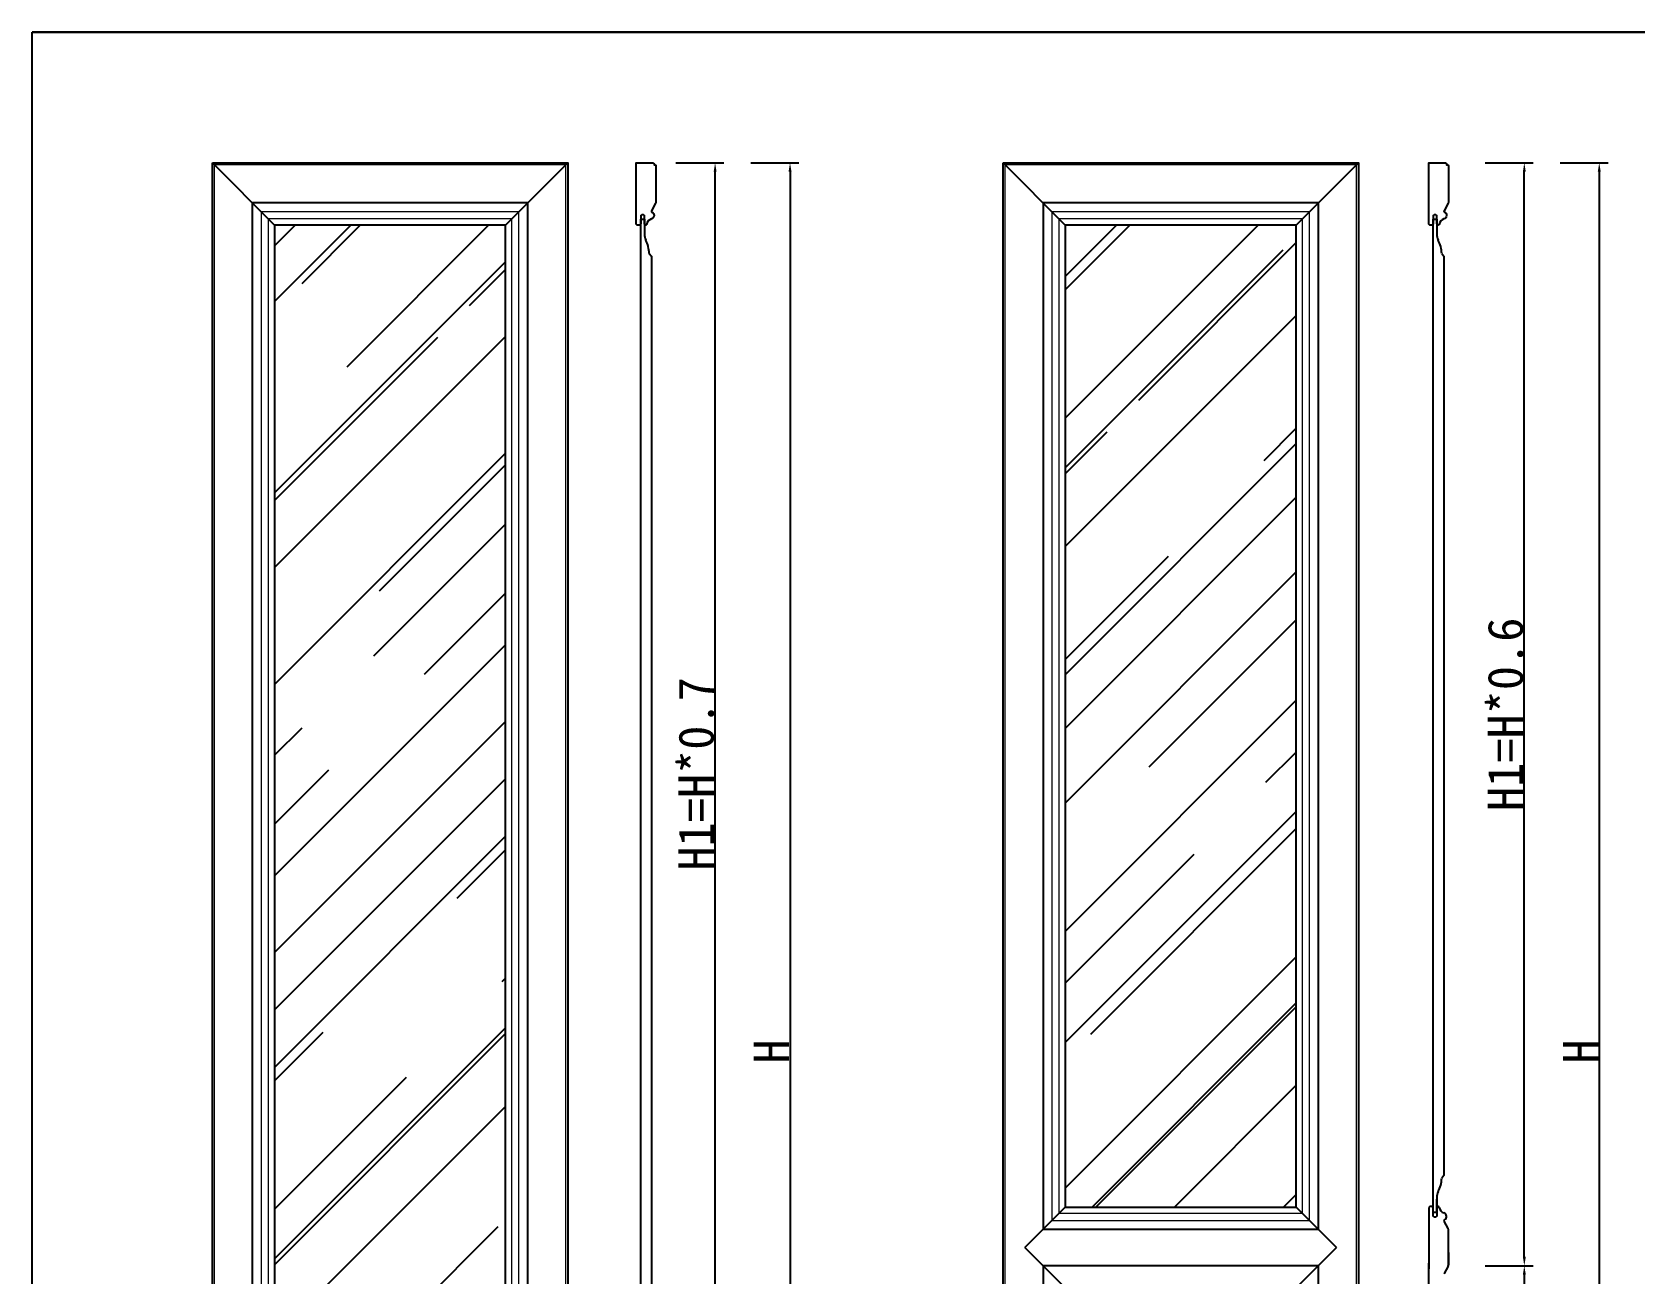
# Model space of a CAD drawing. Header units: inches. Extents: x 49347 to 63816, y 8487 to 15335.
# Drawn here: x 60799 to 62603, y 9985 to 11383 of the extents above; entities that cross this region are included whole.
import ezdxf

# ---------------------------------------------------------------- set-up
doc = ezdxf.new("R2010")
doc.units = ezdxf.units.IN
doc.header["$LTSCALE"] = 4
doc.layers.add('主色线', color=29, linetype='Continuous', lineweight=5)
doc.layers.add('粗实线', color=7, linetype='Continuous')
doc.styles.get("Standard").update_dxf_attribs({"font": 'arial.ttf'})
doc.styles.add('ZB_宋体', font='SimSun.ttf')
doc.dimstyles.new('客来福标注小', dxfattribs={"dimscale": 20, "dimtxt": 2, "dimasz": 0.5, "dimexe": 0.5, "dimexo": 0, "dimgap": 0.05, "dimtad": 1, "dimdec": 0, "dimzin": 0, "dimdsep": 46, "dimtxsty": 'Standard', "dimcen": 0, "dimclrd": 256, "dimclre": 256, "dimclrt": 256, "dimadec": 0, "dimazin": 0, "dimtfac": 1, "dimtdec": 0, "dimtofl": 0, "dimtmove": 1, "dimatfit": 3, "dimfxl": 2.2, "dimfxlon": 1, "dimtolj": 1, "dimtzin": 0, "dimarcsym": 0})
pattern_1 = [(45, (-67475, -20911.18), (129.31569, 344.84184), [2286, -304.8, 762, -152.4]), (45, (-67385.55, -20713.98), (-251.08796, 35.5618), [457.2, -50.292, 914.4, -114.3]), (45, (-67512.71, -20765.7), (488.16672, 632.56924), [1219.2, -213.36, 609.6, -152.4])]

# ---------------------------------------------------------------- blocks, each defined once
blk = doc.blocks.new('*D298')
at = {"lineweight": -2, "transparency": 16777216}
for p, q in [((62519.2, 11235.7), (62573.2, 11235.7)), ((62563.2, 11225.7), (62563.2, 9245.7)), ((62519.2, 9235.7), (62573.2, 9235.7))]:
    blk.add_line(p, q, dxfattribs=at)
at = {"transparency": 16777216}
for points in [[(62561.5, 11225.7), (62564.9, 11225.7), (62563.2, 11235.7)], [(62561.5, 9245.7), (62564.9, 9245.7), (62563.2, 9235.7)]]:
    blk.add_solid(points, dxfattribs=at)
at = {"layer": 'Defpoints', "color": 0, "transparency": 16777216}
for p in [(62452.7, 11235.7), (62452.7, 9235.7), (62563.2, 9235.7)]:
    blk.add_point(p, dxfattribs=at)
at = {"transparency": 16777216, "insert": (62542.2, 10235.7), "char_height": 40, "attachment_point": 5, "rotation": 90, "style": 'ZB_宋体'}
blk.add_mtext('\\A1;H', dxfattribs=at)
blk = doc.blocks.new('*D299')
at = {"lineweight": -2, "transparency": 16777216}
for p, q in [((62434.8, 9994.7), (62488.8, 9994.7)), ((62478.8, 9984.7), (62478.8, 9245.7)), ((62434.8, 9235.7), (62488.8, 9235.7))]:
    blk.add_line(p, q, dxfattribs=at)
at = {"transparency": 16777216}
for points in [[(62477.2, 9984.7), (62480.5, 9984.7), (62478.8, 9994.7)], [(62477.2, 9245.7), (62480.5, 9245.7), (62478.8, 9235.7)]]:
    blk.add_solid(points, dxfattribs=at)
at = {"layer": 'Defpoints', "color": 0, "transparency": 16777216}
for p in [(62247.1, 9994.7), (62408.3, 9235.7), (62478.8, 9235.7)]:
    blk.add_point(p, dxfattribs=at)
at = {"transparency": 16777216, "insert": (62457.8, 9615.2), "char_height": 40, "attachment_point": 5, "rotation": 90, "style": 'ZB_宋体'}
blk.add_mtext('\\A1;H2=H*0.4', dxfattribs=at)
blk = doc.blocks.new('*D300')
at = {"lineweight": -2, "transparency": 16777216}
for p, q in [((62434.8, 11235.7), (62488.8, 11235.7)), ((62478.8, 10004.7), (62478.8, 11225.7)), ((62434.8, 9994.7), (62488.8, 9994.7))]:
    blk.add_line(p, q, dxfattribs=at)
at = {"transparency": 16777216}
for points in [[(62477.2, 11225.7), (62480.5, 11225.7), (62478.8, 11235.7)], [(62477.2, 10004.7), (62480.5, 10004.7), (62478.8, 9994.7)]]:
    blk.add_solid(points, dxfattribs=at)
at = {"layer": 'Defpoints', "color": 0, "transparency": 16777216}
for p in [(62348.3, 11235.7), (62478.8, 11235.7), (62247.1, 9994.7)]:
    blk.add_point(p, dxfattribs=at)
at = {"transparency": 16777216, "insert": (62457.8, 10615.2), "char_height": 40, "attachment_point": 5, "rotation": 90, "style": 'ZB_宋体'}
blk.add_mtext('\\A1;H1=H*0.6', dxfattribs=at)
blk = doc.blocks.new('*D305')
at = {"lineweight": -2, "transparency": 16777216}
for p, q in [((61523.8, 11235.7), (61577.8, 11235.7)), ((61567.8, 9870.6), (61567.8, 11225.7)), ((61523.8, 9860.6), (61577.8, 9860.6))]:
    blk.add_line(p, q, dxfattribs=at)
at = {"transparency": 16777216}
for points in [[(61566.2, 11225.7), (61569.5, 11225.7), (61567.8, 11235.7)], [(61566.2, 9870.6), (61569.5, 9870.6), (61567.8, 9860.6)]]:
    blk.add_solid(points, dxfattribs=at)
at = {"layer": 'Defpoints', "color": 0, "transparency": 16777216}
for p in [(61437.3, 11235.7), (61567.8, 11235.7), (61501.1, 9860.6)]:
    blk.add_point(p, dxfattribs=at)
at = {"transparency": 16777216, "insert": (61546.8, 10548.1), "char_height": 40, "attachment_point": 5, "rotation": 90, "style": 'ZB_宋体'}
blk.add_mtext('\\A1;H1=H*0.7', dxfattribs=at)
blk = doc.blocks.new('*D306')
at = {"lineweight": -2, "transparency": 16777216}
for p, q in [((61608.2, 11235.7), (61662.2, 11235.7)), ((61652.2, 11225.7), (61652.2, 9245.7)), ((61608.2, 9235.7), (61662.2, 9235.7))]:
    blk.add_line(p, q, dxfattribs=at)
at = {"transparency": 16777216}
for points in [[(61650.5, 11225.7), (61653.9, 11225.7), (61652.2, 11235.7)], [(61650.5, 9245.7), (61653.9, 9245.7), (61652.2, 9235.7)]]:
    blk.add_solid(points, dxfattribs=at)
at = {"layer": 'Defpoints', "color": 0, "transparency": 16777216}
for p in [(61541.7, 11235.7), (61541.7, 9235.7), (61652.2, 9235.7)]:
    blk.add_point(p, dxfattribs=at)
at = {"transparency": 16777216, "insert": (61631.2, 10235.7), "char_height": 40, "attachment_point": 5, "rotation": 90, "style": 'ZB_宋体'}
blk.add_mtext('\\A1;H', dxfattribs=at)

msp = doc.modelspace()

# ---------------------------------------------------------------- hatches: boundary and pattern name
h = msp.add_hatch()
h.set_pattern_fill('AR-RROOF', color=4, scale=6, angle=45)
h.set_pattern_definition(pattern_1)
h.paths.add_polyline_path([(61071.83, 9926.04), (61331.93, 9926.04), (61331.93, 11165.68), (61071.83, 11165.68)])
h = msp.add_hatch()
h.set_pattern_fill('AR-RROOF', color=4, scale=6, angle=45)
h.set_pattern_definition(pattern_1)
h.paths.add_polyline_path([(61961.98, 10060.68), (62222.08, 10060.68), (62222.08, 11165.68), (61961.98, 11165.68)])

# ---------------------------------------------------------------- linework, layer by layer
at = {"color": 0}
for p, q in [((63815.97, 11382.95, 0), (60798.87, 11382.95, 0)), ((60798.87, 11382.95, 0), (63815.97, 11382.95, 0)), ((63815.97, 11382.95, 0), (60798.87, 11382.95, 0))]:
    msp.add_line(p, q, dxfattribs=at)
for p, q in [((62108.76, 11382.95, 0), (61313.98, 11382.95, 0)), ((62440.22, 11382.95, 0), (62108.76, 11382.95, 0)), ((62108.76, 11382.95, 0), (63253.89, 11382.95, 0)), ((63253.89, 11382.95, 0), (62440.22, 11382.95, 0))]:
    msp.add_line(p, q)
at = {"color": 250}
for p, q in [((61071.83, 11165.68, 0), (61001.83, 11235.68, 0)), ((61331.93, 11165.68, 0), (61401.93, 11235.68, 0)), ((61961.98, 11165.68, 0), (61891.98, 11235.68, 0)), ((62222.08, 11165.68, 0), (62292.08, 11235.68, 0)), ((61961.98, 10060.68, 0), (61916.5, 10015.2, 0)), ((62222.08, 10060.68, 0), (62267.55, 10015.2, 0)), ((61961.98, 9969.72, 0), (61916.5, 10015.2, 0)), ((62222.08, 9969.72, 0), (62267.55, 10015.2, 0))]:
    msp.add_line(p, q, dxfattribs=at)
at = {"color": 2}
for p, q in [((61484.17, 9915.86, 0), (61484.17, 11172.38, 0)), ((61484.17, 11172.38, 0), (61488.17, 11172.38, 0)), ((61488.17, 11172.38, 0), (61488.17, 11155.68, 0)), ((62376.36, 10050.5, 0), (62376.36, 11172.38, 0)), ((62376.36, 11172.38, 0), (62380.36, 11172.38, 0)), ((62380.36, 11172.38, 0), (62380.36, 11155.68, 0)), ((61493.67, 11133.68, 0), (61496.17, 11130.68, 0)), ((61496.17, 11130.68, 0), (61496.17, 9961.56, 0)), ((62385.86, 11133.68, 0), (62388.36, 11130.68, 0)), ((62388.36, 11130.68, 0), (62388.36, 10096.2, 0)), ((62388.36, 10096.2, 0), (62385.86, 10093.2, 0)), ((62380.36, 10071.2, 0), (62380.36, 10054.5, 0)), ((62380.36, 10054.5, 0), (62380.36, 10069.6, 0)), ((62380.36, 10069.6, 0), (62380.36, 10054.5, 0)), ((62372.31, 10061.2, 0), (62371.31, 10060.2, 0)), ((62371.31, 10060.2, 0), (62371.31, 9991.2, 0)), ((62375.36, 10061.2, 0), (62372.31, 10061.2, 0)), ((62376.36, 10059.7, 0), (62375.36, 10061.2, 0)), ((62376.36, 10050.5, 0), (62376.36, 10059.7, 0)), ((62380.36, 10054.5, 0), (62376.36, 10054.5, 0)), ((62380.36, 10054.5, 0), (62380.36, 10063.4, 0)), ((62381.36, 10061.2, 0), (62380.36, 10059.7, 0)), ((62380.36, 10059.7, 0), (62380.36, 10050.5, 0)), ((62381.97, 10061.2, 0), (62381.36, 10061.2, 0)), ((62377.36, 10049.5, 0), (62376.36, 10050.5, 0)), ((62379.36, 10049.5, 0), (62377.36, 10049.5, 0)), ((62380.36, 10050.5, 0), (62379.36, 10049.5, 0)), ((62388.31, 10045.46, 0), (62388.31, 10045.51, 0)), ((62393.06, 10036.65, 0), (62388.43, 10044.97, 0)), ((62393.31, 10021.2, 0), (62393.31, 10035.68, 0)), ((62393.31, 9995.23, 0), (62393.31, 10035.68, 0)), ((62371.31, 9970.71, 0), (62371.31, 9997.71, 0)), ((62393.31, 10009.71, 0), (62393.31, 9995.23, 0)), ((62393.06, 9994.25, 0), (62388.43, 9985.93, 0))]:
    msp.add_line(p, q, dxfattribs=at)
at = {"color": 0, "elevation": 0}
msp.add_lwpolyline([(60798.87, 11382.95), (63815.97, 11382.95), (63815.97, 8494.26), (60798.87, 8494.26)], close=True, dxfattribs=at)
at = {"color": 2, "elevation": 0}
for points in [[(61501.12, 11205.68), (61501.12, 11191.2, -0.1274582), (61500.87, 11190.23), (61496.25, 11181.91, 0.1274582), (61496.12, 11181.42), (61496.12, 11181.37, 0.2924495), (61496.7, 11180.46, -0.6933753), (61496.12, 11172.68, 0.2819001), (61490.77, 11166.51, -0.3664776), (61489.78, 11165.68), (61489.17, 11165.68), (61488.17, 11167.18), (61488.17, 11176.38), (61487.17, 11177.38), (61485.17, 11177.38), (61484.17, 11176.38), (61484.17, 11167.18), (61483.17, 11165.68), (61480.12, 11165.68), (61479.12, 11166.68), (61479.12, 11235.68), (61498.12, 11235.68, -0.4142136), (61499.12, 11234.68), (61499.12, 11233.68), (61500.12, 11233.68, -0.4142136), (61501.12, 11232.68), (61501.12, 11191.2)], [(62393.31, 11205.68), (62393.31, 11191.2, -0.1274582), (62393.06, 11190.23), (62388.43, 11181.91, 0.1274582), (62388.31, 11181.42), (62388.31, 11181.37, 0.2924495), (62388.89, 11180.46, -0.6933753), (62388.31, 11172.68, 0.2819001), (62382.95, 11166.51, -0.3664776), (62381.97, 11165.68), (62381.36, 11165.68), (62380.36, 11167.18), (62380.36, 11176.38), (62379.36, 11177.38), (62377.36, 11177.38), (62376.36, 11176.38), (62376.36, 11167.18), (62375.36, 11165.68), (62372.31, 11165.68), (62371.31, 11166.68), (62371.31, 11235.68), (62390.31, 11235.68, -0.4142136), (62391.31, 11234.68), (62391.31, 11233.68), (62392.31, 11233.68, -0.4142136), (62393.31, 11232.68), (62393.31, 11191.2)]]:
    msp.add_lwpolyline(points, format="xyb", dxfattribs=at)
at = {"color": 2}
for centre, radius, start, end in [((61504.17, 11155.68, 0), 16, 180, 205.2889), ((62396.36, 11155.68, 0), 16, 180, 205.2889), ((61456.61, 11132.09, 0), 37.1, 2.46453, 26.85353), ((62348.79, 11132.09, 0), 37.1, 2.46453, 26.85353), ((62348.79, 10094.79, 0), 37.1, 333.14647, 357.53547), ((62396.36, 10071.2, 0), 16, 154.7111, 180), ((62381.97, 10060.2, 0), 1, 9.49298, 90), ((62390.66, 10061.65, 0), 7.82, 189.49298, 252.46558), ((62387.14, 10050.2, 0), 4.17, 294.79386, 73.7398), ((62389.31, 10045.51, 0), 1, 114.79386, 179.99999), ((62389.31, 10045.46, 0), 1, 180, 209.0546), ((62391.31, 10035.68, 0), 2, 360, 29.0546), ((62389.31, 9985.45, 0), 1, 150.9454, 180), ((62391.31, 9995.23, 0), 2, 330.9454, 0)]:
    msp.add_arc(centre, radius, start, end, dxfattribs=at)
at = {"layer": '主色线', "color": 250}
for p, q in [((61399.93, 11233.68, 0), (61003.83, 11233.68, 0)), ((61003.83, 11233.68, 0), (61003.83, 9858.04, 0)), ((61399.93, 9858.04, 0), (61399.93, 11233.68, 0)), ((62290.08, 11233.68, 0), (61893.98, 11233.68, 0)), ((61893.98, 11233.68, 0), (61893.98, 9992.68, 0)), ((62290.08, 9992.68, 0), (62290.08, 11233.68, 0)), ((61893.98, 10027.87, 0), (61893.98, 9237.68, 0)), ((62290.08, 9237.68, 0), (62290.08, 10027.87, 0))]:
    msp.add_line(p, q, dxfattribs=at)
at = {"layer": '主色线', "color": 250, "elevation": 0}
for points in [[(61056.83, 9911.04), (61346.93, 9911.04), (61346.93, 11180.68), (61056.83, 11180.68)], [(61064.83, 9919.04), (61338.93, 9919.04), (61338.93, 11172.68), (61064.83, 11172.68)], [(61946.98, 10045.68), (62237.08, 10045.68), (62237.08, 11180.68), (61946.98, 11180.68)], [(61954.98, 10053.68), (62229.08, 10053.68), (62229.08, 11172.68), (61954.98, 11172.68)]]:
    msp.add_lwpolyline(points, close=True, dxfattribs=at)
at = {"layer": '粗实线', "elevation": 0}
for points in [[(61001.83, 11235.68), (61401.93, 11235.68), (61401.93, 9235.68), (61001.83, 9235.68)], [(61891.98, 11235.68), (62292.08, 11235.68), (62292.08, 9235.68), (61891.98, 9235.68)], [(61046.83, 9901.04), (61356.93, 9901.04), (61356.93, 11190.68), (61046.83, 11190.68)], [(61936.98, 10035.68), (62247.08, 10035.68), (62247.08, 11190.68), (61936.98, 11190.68)], [(61071.83, 9926.04), (61331.93, 9926.04), (61331.93, 11165.68), (61071.83, 11165.68)], [(61961.98, 10060.68), (62222.08, 10060.68), (62222.08, 11165.68), (61961.98, 11165.68)], [(61936.98, 9280.68), (62247.08, 9280.68), (62247.08, 9994.72), (61936.98, 9994.72)]]:
    msp.add_lwpolyline(points, close=True, dxfattribs=at)

# ---------------------------------------------------------------- dimensions: what is measured, and where the dimension line sits
at = {"color": 0}
for base, p1, p2, text, picture, middle in [((61567.84, 11235.68, 0), (61501.12, 9860.58, 0), (61437.32, 11235.68, 0), 'H1=H*0.7', '*D305', (61546.84, 10548.13, 0)), ((61652.19, 9235.68, 0), (61541.71, 11235.68, 0), (61541.71, 9235.68, 0), 'H', '*D306', (61631.19, 10235.68, 0)), ((62478.85, 11235.68, 0), (62247.08, 9994.72, 0), (62348.33, 11235.68, 0), 'H1=H*0.6', '*D300', (62457.85, 10615.2, 0)), ((62563.2, 9235.68, 0), (62452.72, 11235.68, 0), (62452.72, 9235.68, 0), 'H', '*D298', (62542.2, 10235.68, 0)), ((62478.85, 9235.68, 0), (62247.08, 9994.72, 0), (62408.33, 9235.68, 0), 'H2=H*0.4', '*D299', (62457.85, 9615.2, 0))]:
    dim = msp.add_linear_dim(base=base, p1=p1, p2=p2, angle=90, text=text, dimstyle='客来福标注小', override={"dimtxsty": 'ZB_宋体'}, dxfattribs=at)
    dim.commit()
    dim.dimension.update_dxf_attribs({"geometry": picture, "text_midpoint": middle})

doc.saveas('drawing.dxf')
